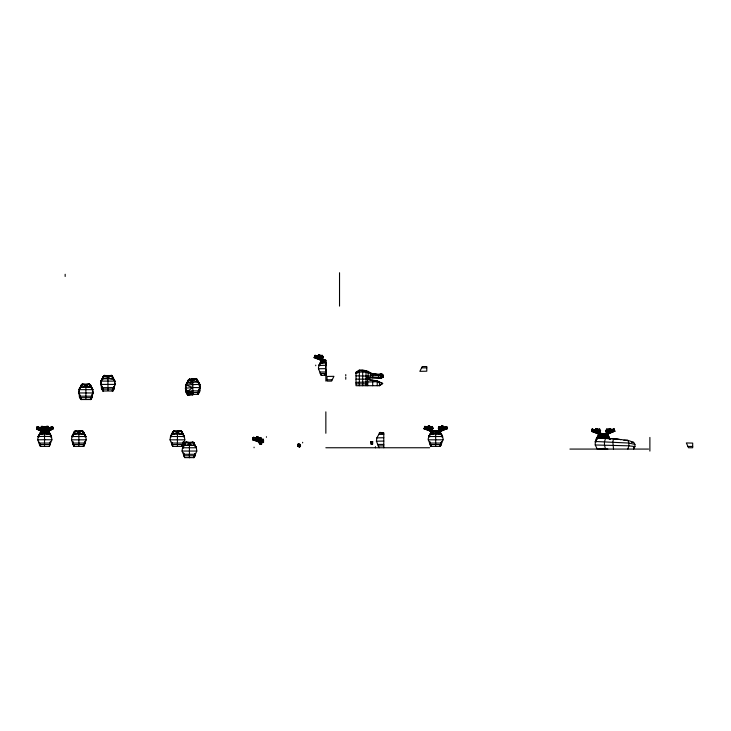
<?xml version="1.0" encoding="UTF-8"?>
<svg xmlns="http://www.w3.org/2000/svg" width="731" height="731" viewBox="0 0 731 731"><rect width="100%" height="100%" fill="white"/><g stroke="black" fill="none" stroke-linecap="round" stroke-linejoin="round"><path stroke-width="1.1" d="M107.987 390.546L107.914 375.953L111.377 375.368L114.831 381.116L115.288 384.415L112.574 390.984L114.338 386.169L113.844 387.275L114.42 386.9L114.411 388.472L112.885 390.984L102.934 390.984L101.408 388.472L101.609 385.447L103.61 390.984M192.801 394.813L192.82 393.653L192.82 394.813L187.511 394.813L185.902 392.3L185.436 388.243L185.893 384.945L188.644 379.791L194.547 379.179M319.913 365.738L318.935 365.445L320.882 363.097C321.201 359.488 317.766 367.656 318.478 368.753L321.192 375.314L326.072 375.314L325.971 373.431M90.562 399.528L92.325 394.713L92.398 397.015L90.872 399.528L80.922 399.528L79.396 397.015L79.469 394.713L81.232 399.528L78.519 392.958L78.975 389.65L81.726 384.497L89.319 384.077L90.489 384.853L92.819 389.65L93.276 392.958L90.562 399.528L90.745 399.089M324.198 374.564L326.035 375.314L325.852 368.643L318.478 368.753M380.933 373.642L382.706 374.373L383.19 375.57C374.327 377.616 368.095 368.808 359.35 370.096L356.006 373.486C364.449 368.927 372.792 376.547 380.933 373.642L380.915 378.046L370.434 377.516L366.021 379.033L367.711 379.764M325.779 367.556L325.852 362.631L325.816 365.317L318.935 365.445L321.265 360.639M326.072 375.314L326.026 369.365L326.035 374.875M447.299 428.576L441.625 430.833L447.299 428.576L446.385 426.465M614.798 431.171L609.124 433.428L614.798 431.171L613.885 428.795L611.061 429.791M613.994 429.198L614.433 429.773C614.314 427.69 612.843 430.495 610.111 430.385M325.989 373.532L325.971 370.087M325.889 363.545L325.816 365.317L325.852 363.243M383.19 375.57L383.135 377.196L380.915 378.046L370.434 377.826L366.021 379.142L356.006 379.142M192.189 394.813L192.865 393.15M43.705 430.267L42.919 431.244L42.425 430.979L48.447 427.937L46.574 427.982L46.903 428.85L46.711 428.421M183.892 454.289L183.609 452.809M429.846 441.579L431.509 446.394L430.733 444.887M326.072 370.818L326.035 375.314L325.999 372.006M252.972 439.404L253.392 437.138L257.239 438.49M314.641 357.368L315.134 355.129L314.239 357.761L319.895 359.762L320.443 358.784M315.034 355.531L317.967 356.125M372.7 377.772L372.682 373.943L378.557 374.537L378.557 378.274M424.492 428.01L424.053 428.841L429.718 430.833L430.257 429.865L424.601 427.863L424.053 428.841L424.958 426.2L424.464 428.439L430.047 430.413M424.848 426.612L427.781 427.206M591.955 431.034L592.448 428.795L591.553 431.436L597.218 433.428L597.757 432.45M592.348 429.198L595.281 429.791M50.466 436.818L51.444 436.517L48.694 431.363L51.444 436.517L51.901 439.824L49.178 446.394L40.424 446.394L37.701 439.824L38.158 436.517L41.658 430.943M72.926 436.818L71.94 436.517L75.403 430.778C77.897 432.368 81.04 429.846 83.042 431.363L85.792 436.517L86.249 439.824L83.526 446.394L84.632 444.539L73.109 444.539L71.492 439.824L71.94 436.517L74.699 431.363L81.433 431.052M171.483 436.818L170.506 436.517L173.96 430.778C176.463 432.368 179.598 429.846 181.599 431.363L184.358 436.517L184.806 439.824L183.189 444.539L182.092 446.394L172.772 446.394L170.049 439.824L170.506 436.517L173.256 431.363L180 431.052M199.737 387.923L198.339 390.875L200.193 387.64L199.746 384.342L196.283 378.594L189.347 379.197L185.893 384.945L188.644 379.791L196.237 378.759L199.746 384.342L200.193 387.64L197.48 394.21L199.737 389.395M195.369 454.289L194.099 457.624L184.769 457.624L182.056 451.054L182.512 447.756L186.012 442.173L193.605 442.602L196.356 447.756L196.813 451.054L195.369 454.289L183.499 454.289M441.615 436.818L442.593 436.517L440.647 434.177C440.327 430.568 443.763 438.737 443.05 439.824L440.336 446.394L431.007 446.394L428.293 439.824C427.58 438.737 431.016 430.568 430.696 434.177L428.75 436.517L429.727 436.818M44.518 436.38L51.444 436.517L49.498 434.177L40.104 434.177L40.488 431.719C42.206 430.723 39.045 436.233 38.158 436.517L39.136 436.818M112.83 377.635L114.831 381.408L112.501 376.31L111.331 375.533L104.487 375.533L103.318 376.31L102.934 378.768L100.988 381.116L100.531 384.415L103.245 390.984L101.399 386.9L102.404 387.275M200.193 387.64L192.82 387.54L185.893 384.945L187.84 382.596L189.347 379.197L197.79 381.993L199.746 384.342L185.893 384.945L187.73 381.463M114.931 383.556L114.484 383.044L115.288 384.415L100.531 384.415L100.988 381.116L103.738 375.953L104.442 375.368L107.914 375.953M379.115 447.756L376.401 441.186L376.858 437.878L380.029 432.386L383.784 433.081L383.784 447.756M595.792 442.419C595.08 441.323 598.515 433.154 598.196 436.763L596.249 439.112L597.227 439.404M199.737 388.673L199.737 391.697L198.128 394.21L188.159 394.813L185.436 388.243L185.893 386.937M91.832 395.809L92.197 393.991M84.695 441.579L85.116 443.032L83.645 446.394L74.096 446.394L72.625 443.032L73.045 441.579M261.25 439.029L261.451 439.468L260.885 437.485L259.341 437.65L258.418 440.19L259.121 441.597L260.665 441.433L261.46 439.441L260.455 439.861L259.66 441.853M260.665 441.433L261.588 438.892L259.916 439.596L259.121 441.597M323.257 356.856L321.585 357.56L320.799 359.561L322.334 359.396L323.257 356.856L322.024 355.165L321.01 355.613L320.087 358.153M321.338 359.826L323.248 356.883L322.334 359.396M432.944 428.476L431.409 428.64L430.824 426.694L432.377 426.502L432.935 428.503L432.743 428.074M430.431 430.769L432.286 429.929M600.571 430.522L598.899 431.235L598.113 433.227L599.648 433.063L600.571 430.522L599.338 428.832L598.323 429.289L597.401 431.829M600.562 430.55L599.648 433.063M80.977 386.178L82.429 383.912L85.902 384.497L89.365 383.912L92.819 389.65L78.975 389.65L80.977 386.178L81.461 386.471M71.94 436.517L74.279 431.719C75.997 430.723 72.826 436.233 71.94 436.517L85.792 436.517L83.462 431.719L82.338 430.778L78.866 433.008L73.895 434.177L73.776 433.044M170.506 436.517L172.845 431.719C174.554 430.723 171.392 436.233 170.506 436.517L184.358 436.517L182.019 431.719L180.895 430.778L177.432 433.008L172.452 434.177L172.342 433.044M182.512 447.756L184.459 445.407L185.427 442.593L182.512 447.756L196.356 447.756L192.902 442.008L189.439 442.593L185.966 442.008L184.842 442.949L182.512 447.756L183.49 448.048M253.136 437.586L252.57 439.797L258.226 441.789L258.774 440.82M257.842 440.491L253.109 438.828L252.57 439.797L252.999 438.965M316.697 356.216L314.805 355.549L314.239 357.761L314.668 356.929M594.952 430.221L592.119 429.225L591.553 431.436L591.982 430.605M89.319 384.077L85.902 386.142L80.922 387.311L78.975 389.65L81.89 384.497L80.922 387.311L90.872 387.311L92.819 389.65L90.068 384.497L90.872 387.311L85.902 386.142L82.429 383.912L80.922 387.311L80.812 386.178M187.894 381.463L188.232 382.13L188.232 380.138L189.146 379.7L192.82 379.179L189.393 379.791L189.347 379.197L187.84 382.596L197.79 381.993L197.407 379.535L196.237 379.179C195.241 378.283 190.362 382.971 187.84 382.596L188.808 379.782L192.82 379.179L192.82 394.21L188.223 394.813L187.054 392.958L192.82 390.875L198.75 390.875M192.856 442.602C191.924 441.752 187.063 446.275 184.459 445.407L184.349 444.274M187.703 392.958L187.054 392.958L198.576 392.355L197.425 394.21L197.927 392.355M194.766 455.367L195.296 453.54L194.802 453.914M256.946 437.248L256.398 438.947L257.86 438.554L258.29 437.248L256.572 437.202L256.179 438.554L260.181 444.457L261.643 444.064L261.817 442.319M256.544 438.6L257.056 436.855L258.061 436.855L259.313 438.673M318.25 355.165L318.076 356.911L319.529 356.518L323.312 362.028L322.864 362.421L321.859 362.421L317.857 356.518L319.566 356.564L319.739 354.818L318.615 355.211M318.076 356.911L318.579 355.165M318.725 354.818L318.186 356.518M323.312 362.028L323.705 360.675L322.234 358.464M428.064 426.246L427.891 427.991L429.344 427.598L429.773 426.283L428.092 426.283L429.773 426.283M427.891 427.991L428.43 426.283M433.127 433.108L429.344 427.598L427.672 427.598L431.674 433.501L433.127 433.108L433.3 431.363M595.564 428.832L595.39 430.577L596.843 430.184L600.626 435.703L600.178 436.096L596.395 430.577L597.053 428.485L595.564 428.832L597.273 428.878L598.525 430.705M595.39 430.577L596.039 428.485M627.856 449.072L628.843 445.828L628.843 443.041L627.856 440.345L613.528 438.774L597.254 438.116L595.244 441.487L595.244 444.987L597.254 449.072M325.852 363.097L320.882 363.097L321.53 361.224M439.998 432.295L440.647 434.177L430.696 434.177L431.345 432.295M598.844 434.89L598.196 436.763L608.146 436.763L610.093 439.112L608.256 435.639L608.146 436.763L603.166 435.594L598.196 436.763L600.955 433.364L605.771 433.949M41.137 432.012L41.411 431.281L40.488 431.719M81.954 385.146L82.228 384.415L81.305 384.853L82.228 384.415M77.952 431.61L74.279 431.719L75.202 431.281C77.011 430.742 80.821 434.89 83.846 434.177L85.792 436.517L84.814 436.818M176.509 431.61L172.845 431.719L173.759 431.281C175.577 430.742 179.387 434.89 182.403 434.177L184.358 436.517L183.371 436.818M181.763 445.956L181.599 446.394L182.759 444.137M193.77 457.186L193.596 457.624L194.373 456.117M440.007 445.956L439.834 446.394L441.497 441.579M83.297 445.956L83.124 446.394L84.851 442.301L84.239 442.675M197.407 394.21L198.869 390.5L199.737 390.126L197.799 394.21L199.737 390.126M424.62 426.63L424.409 427.178L424.958 426.465M260.885 437.485L259.213 438.198L260.455 439.861L259.341 437.65M322.554 355.458L320.882 356.161L322.124 357.825L321.01 355.613M430.614 430.632L431.409 428.64L433.072 427.937L432.158 430.477M431.153 430.897L431.948 428.905L430.824 426.694M599.868 429.124L598.196 429.837L599.438 431.5L600.242 430.669M598.652 433.492L599.438 431.5L598.323 429.289M194.026 456.601L195.296 453.54L194.976 454.289M112.693 389.824L112.208 390.984L113.433 388.198M50.064 443.059L50.348 441.579M182.969 443.059L183.262 441.579M441.213 443.059L441.533 442.301L441.04 442.675M84.531 443.059L84.851 442.301M83.645 446.394L85.116 443.032M90.196 399.528L91.421 396.741M332.203 379.8L331.618 381.116L327.031 381.116L327.031 376.456L333.948 376.319L332.203 379.8L327.031 379.8M421.613 367.867L422.189 366.542L426.785 366.542L426.785 371.202L419.859 371.339L421.613 367.867L426.785 367.867M41.402 431.18L36.55 428.923L37.838 428.238L42.38 430.203L41.402 431.18L36.797 429.188L36.55 427.525L37.537 426.548M36.797 426.977L36.797 429.188L37.838 428.238L37.784 426.813L36.55 427.525M321.932 358.437L322.17 357.888M297.627 444.704L298.613 443.726L300.496 444.704L300.496 446.102L299.509 447.07L297.627 446.102L297.627 444.704L298.86 443.991L300.496 444.704M112.574 390.984L114.42 386.9M91.183 398.121L92.408 395.434M90.872 399.528L92.408 396.165M112.885 390.984L114.42 387.622M197.48 394.21L199.207 390.5M79.478 390.948L78.519 392.958L93.276 392.958L92.325 390.948M198.128 394.21L199.737 390.847M45.084 436.38L38.158 436.517L41.073 431.363M100.988 381.116L103.903 375.953L102.934 378.768L112.885 378.768L114.831 381.116L100.988 381.116L102.824 377.635M607.827 449.072L598.506 448.989M100.988 381.408L103.318 376.611C105.767 373.185 109.129 380.294 112.885 378.768L112.748 377.635L114.831 381.116M440.912 430.769L439.194 430.477L438.399 428.476L439.934 428.64L440.519 426.694L438.965 426.502L438.609 428.101M440.519 426.694L439.395 428.905L440.19 430.897M605.771 430.522L607.434 431.235L608.229 433.227L606.684 433.063L605.771 430.522L607.004 428.832L608.018 429.289L608.932 431.829M605.908 431.098L605.78 430.55L607.689 433.492M607.095 432.103L608.018 429.289M623.927 440.345L627.856 440.345L633.649 442.356L634.937 444.421L634.937 446.568L633.649 449.072L633.649 447.409M100.668 383.702L101.335 383.044L100.887 383.556M437.814 431.756L441.789 425.899L443.251 426.283L443.671 427.598L439.669 433.501L438.216 433.108L438.043 431.363M438.216 433.108L441.999 427.598L443.671 427.598L441.963 427.644L441.789 425.899L442.447 427.991L438.664 433.501M610.778 428.832L611.171 430.184L609.462 430.23L609.069 428.878L610.778 428.832L609.288 428.485L609.946 430.577L606.163 436.096L605.542 433.958M609.069 428.878L605.314 434.342M605.716 435.703L609.499 430.184L611.171 430.184L607.169 436.096M442.593 436.517L440.51 433.044L442.593 436.517L428.75 436.517L430.751 433.044M43.028 429.079L43.028 433.456L41.53 433.849L41.155 426.584L43.028 426.63L43.028 427.982L41.155 427.937L41.53 428.329L42.654 428.329L43.887 426.584L46.382 428.11L43.933 426.612L43.705 427.014L43.887 426.584M42.891 428.421L42.7 428.85L42.681 428.302M43.431 429.252L44.701 427.041L43.915 428.987L42.663 428.823L46.683 431.244L47.524 431.116M38.158 436.517L40.242 433.044L40.644 433.337M318.935 365.445L321.019 361.964M428.75 436.517L430.833 433.044M49.132 446.394L50.284 444.539L39.319 444.539L40.424 446.394M90.507 399.528L91.658 397.673L80.136 397.673L81.287 399.528M112.519 390.984L113.671 389.13L102.148 389.13L103.299 390.984L101.399 386.9M182.037 446.394L183.189 444.539L171.666 444.539L172.772 446.394M194.044 457.624L195.195 455.769L183.673 455.769L184.769 457.624M440.281 446.394L441.433 444.539L429.91 444.539L431.007 446.394M441.551 427.717L442.794 425.899L443.452 427.991M443.251 426.283L441.57 426.283M610.412 428.878L610.952 430.577M610.842 430.184L610.294 428.485M378.557 375.707L368.132 376.127L366.021 379.142L377.233 380.897L382.706 383.446L379.371 385.712L356.006 385.712L356.006 372.326L359.35 370.096L359.35 385.712M314.595 356.098L315.143 355.394M314.229 357.496L314.778 356.792L319.511 358.455M591.909 429.773L592.457 429.06M45.084 431.719L42.864 430.778L45.084 433.008L40.104 434.177L41.484 432.478M322.709 359.661L323.641 359.698L325.852 361.927L320.882 363.097L323.641 359.698L325.852 360.282L325.852 381.079M433.958 431.153L437.887 430.778L440.647 434.177L435.676 433.008L430.696 434.177L433.456 430.778L437.385 431.153M102.989 377.635L103.318 378.302L103.318 376.31L106.077 376.09M185.802 387.384L186.241 386.873M262.155 439.258L261.78 442.145L263.279 442.547L263.279 439.258L262.155 439.258L262.155 440.747M263.653 441.058L261.78 441.058M47.223 430.203L48.2 431.18L53.052 428.923L53.052 427.525L52.065 426.548L47.469 428.54M47.177 430.979L42.636 428.275L43.028 427.937M48.447 430.915L48.447 433.456L46.948 433.849L46.948 426.237L48.447 426.63L48.447 429.919M433.245 431.71L433.245 433.849L431.747 433.456L431.747 432.094M438.097 431.71L438.097 433.849L439.596 433.456L439.596 432.094M605.597 434.296L605.597 436.434M49.498 434.177L46.738 430.778L44.518 433.008L49.498 434.177L48.529 431.363L49.498 434.177L46.574 433.456M257.056 436.855L256.572 437.202M356.006 373.486L359.35 370.681L368.132 371.33L368.132 378.43M49.891 442.675L50.375 442.301M356.006 382.368L379.371 381.619L379.48 385.639M379.371 385.712L382.706 383.446L374.51 380.778M185.902 389.276L187.3 391.478L192.82 387.54L185.436 388.243M90.342 386.471L90.818 386.178M193.879 444.567L194.355 444.274M607.616 435.932L607.763 434.315M42.919 431.244L46.939 428.823L46.172 429.252L44.902 427.041L46.199 426.849L46.967 428.275M299.509 444.859L300.249 444.439M46.199 426.849L44.874 427.589L46.172 429.252M185.902 390.729L187.84 394.813L185.902 390.729L188.159 394.813L192.82 392.355M356.006 372.326L359.35 370.681M606.894 431.5L608.146 429.837L606.474 429.124M607.827 436.891L598.753 436.891L597.254 438.116L605.314 438.116L607.827 436.891L608.969 438.764M185.491 443.251L184.842 442.949L185.765 442.511C187.584 441.981 191.394 446.129 194.409 445.407L196.356 447.756L193.605 442.602L194.409 445.407L184.459 445.407L185.966 442.008L186.012 442.602M599.703 433.949L600.955 433.364L603.166 435.594L605.387 433.364L606.319 433.328M48.456 432.012L49.105 431.719L48.191 431.281M83.462 431.719L82.539 431.281L83.462 431.719L82.813 432.012L82.292 430.943M193.377 443.251L194.026 442.949L192.856 442.173M48.136 428.403L52.129 426.922M50.046 428.174L52.806 426.977L52.806 429.188L48.2 431.18M48.127 429.81L51.819 428.211L53.052 428.923L52.065 428.759L47.469 430.751M52.002 428.384L52.065 428.759M430.696 427.242L432.377 426.502M177.432 446.321L177.432 431.363M602.993 448.989L603.285 448.368M314.668 355.504L317.976 356.39M252.999 437.54L257.248 438.755M424.483 426.584L427.79 427.461M591.982 429.17L596.231 430.385M443.562 427.206L446.495 426.612M443.553 427.461L446.86 426.584M446.851 428.01L441.085 429.865L441.296 430.413L446.961 428.412L447.29 428.841L446.723 426.63M611.39 430.221L614.214 429.225L614.789 431.436L614.351 430.605M609.517 432.122L614.241 430.458L614.378 431.034M608.585 432.45L608.795 432.999L614.46 431.007M380.915 378.046L383.135 377.196L382.706 376.693M370.791 441.606L372.673 441.606L372.673 444.119L371.165 444.238L370.791 441.606L372.673 441.606M372.298 442.145L371.165 442.145M188.232 380.44L189.146 380.138L188.232 380.138M44.518 446.394L44.518 431.363L46.738 430.778M320.882 363.097L323.806 362.375L321.932 362.375M40.104 434.177L43.028 433.456M430.696 434.177L433.62 433.456M189.347 379.197L189.347 379.782L192.82 379.179M323.641 359.698L322.435 359.862L325.852 360.292L324.125 360.282M432.249 430.943L433.456 430.778L435.676 433.008L437.887 430.778L438.819 430.733M190.983 379.782L192.82 379.535L189.146 379.7M192.82 393.771L188.205 394.813L186.423 391.103M44.518 431.363L46.227 431.153M109.741 376.09L111.578 375.871L112.501 376.611L111.377 375.368L107.914 377.598L102.934 378.768L104.442 375.368L104.487 375.953M87.738 384.634L84.065 384.634M79.789 431.61L81.625 431.391M178.346 431.61L180.182 431.391M186.88 391.478L192.82 390.875M190.252 379.727L192.82 379.535M372.7 374.985C373.596 372.271 379.992 376.328 382.706 374.373L382.706 377.534L381.92 376.73M376.858 437.878L383.784 437.741M37.701 439.824L45.084 439.715M71.492 439.824L86.249 439.824M170.049 439.824L184.806 439.824M428.293 439.824L443.05 439.824M376.401 441.186L383.784 441.076M182.056 451.054L196.813 451.054M318.277 355.211L319.959 355.211L323.705 360.675M322.481 360.282L323.486 360.282M322.307 360.63L323.806 361.023M324.016 360.639L325.852 360.639L324.016 360.42M323.924 361.964L325.852 361.964M319.922 371.978L326.072 371.978M368.132 372.362L369.53 372.362M325.852 373.468L320.096 373.468L321.247 375.314M356.006 375.835L368.132 376.127M103.738 375.953L112.081 375.953L113.003 377.635M103.318 376.31L104.241 375.871M197.407 381.527L197.407 379.535L196.493 379.535L196.237 378.759M199.746 384.342L197.909 380.86M356.006 383.857L367.711 383.857M81.726 384.497L82.475 384.077M83.297 384.497L88.497 384.497M90.068 384.497L89.319 384.497L89.365 383.912L90.872 387.311L90.991 386.178M84.065 384.853L87.738 384.853M101.974 387.649L113.844 387.649M79.962 396.193L91.832 396.193M41.53 426.584L43.028 426.63M48.072 426.584L46.574 426.63M40.909 431.363L41.658 431.363M42.48 431.363L46.802 431.363M74.699 431.363L81.47 431.363M83.042 431.363L82.292 431.363L82.338 430.778L83.846 434.177L73.895 434.177L75.403 430.778L75.448 431.363M173.256 431.363L180.027 431.363M180.849 431.363L181.599 431.363M48.191 431.719L49.105 431.719M74.279 431.719L75.202 431.281M172.845 431.719L173.759 431.281M49.607 433.044L51.444 436.517M83.955 433.044L82.877 431.363L83.846 434.177L83.709 433.044L85.792 436.517M182.522 433.044L181.434 431.363L182.403 434.177L172.452 434.177L173.96 430.778L174.005 431.363M379.188 433.081L383.784 433.081M378.603 434.406L383.784 434.406M601.238 435.639L606.072 435.639M620.637 439.669L616.242 438.774L605.524 438.481L604.473 441.743L604.473 445.124L605.524 449.072M616.242 438.774L613.528 438.774L612.852 441.944L613.528 449.072M262.42 441.003L262.959 441.003M261.78 442.145L263.653 442.145M631.575 442.356L633.649 442.356M185.263 442.602L193.605 442.602M39.145 443.059L50.457 443.059M72.936 443.059L84.805 443.059M171.493 443.059L183.362 443.059M184.842 442.949L185.765 442.949M193.103 442.949L194.026 442.949M429.737 443.059L441.606 443.059M194.528 444.274L194.409 445.407L192.902 442.008L192.902 442.593M377.845 444.411L383.784 444.411M378.018 445.901L383.784 445.901M687.953 446.431L688.483 447.756L692.696 447.756L692.696 443.096L686.336 442.949L687.953 446.431L692.696 446.431M325.852 447.756L429.645 447.756M569.915 449.072L648.598 449.072M595.244 444.987L628.843 445.828L634.937 446.568M44.518 439.715L51.901 439.824M112.081 375.953L112.885 378.768L111.377 375.368L111.331 375.953M196.986 379.179L197.79 381.993L196.283 378.594L196.283 379.179M595.244 441.487L628.843 443.041L634.937 444.421M600.023 433.328L603.166 433.958L606.593 433.538L603.166 433.949L603.166 436.763M432.524 430.733L433.456 430.778L432.204 431.363L439.093 430.943M605.314 438.116L609.718 438.481M42.325 431.391L44.162 431.61M42.517 431.052L45.084 431.363M369.703 380.047L372.7 380.485M199.389 386.27L199.024 384.908M437.723 433.456L440.647 434.177M372.682 373.943L375.414 374.765M187.84 382.596L192.82 384.195M596.825 432.122L592.092 430.458L591.543 431.171L597.218 433.428M591.882 431.007L597.547 432.999M314.568 357.34L320.233 359.332M315.18 357.834L319.895 359.762M424.044 428.576L429.718 430.833M252.899 439.377L258.555 441.369M252.56 439.532L258.226 441.533L260.181 444.457M378.557 374.839L380.915 375.697M191.147 393.598L192.82 394.21L192.801 393.205M438.975 426.529L440.647 427.242M300.496 446.102L298.86 445.389L297.627 446.102L299.509 447.07M300.249 446.65L298.613 445.937L297.873 446.367L297.873 444.156M37.473 426.922L41.219 428.147M41.466 428.403L37.473 426.52M37.601 428.786L42.133 430.751M606.639 433.949L605.387 433.364L608.146 436.763L607.498 434.89M197.407 379.535L196.493 379.097L199.746 384.634M89.566 384.415L90.489 384.853L89.566 384.415L89.84 385.146M370.434 374.354L372.7 375.515M381.81 375.213L382.706 375.697M43.449 426.877L47.168 429.079M42.636 428.275L43.915 428.987M46.683 431.244L45.898 430.267M53.052 427.525L51.819 426.813L51.819 428.211M74.178 445.371L72.881 442.301L73.502 442.675M320.936 361.964L321.412 362.265M172.507 433.044L172.991 433.337M73.95 433.044L74.425 433.337M430.303 442.675L429.81 442.301L430.13 443.059M183.572 453.54L184.066 453.914M180.849 430.943L181.37 432.012L182.019 431.719L181.105 431.719M72.625 443.032L74.096 446.394M599.548 432.131L601.019 434.342L599.776 432.524M599.173 436.096L595.171 430.184L596.88 430.23L597.053 428.485M433.529 431.756L429.554 425.899L428.896 427.991L432.679 433.501M429.791 427.717L428.549 425.899L428 427.598M320.991 356.637L319.739 354.818L319.081 356.911L322.864 362.421M260.565 440.501L262.036 442.712M261.643 444.064L257.86 438.554L256.179 438.554L257.714 440.784M261.195 444.457L257.413 438.947L258.29 437.248M608.009 435.639L610.093 439.112L608.091 435.639M184.358 436.517L182.266 433.044L182.403 434.177L180.895 430.778L180.895 431.363M320.918 373.806L321.686 375.314L321.521 374.875M185.902 389.998L188.159 394.813M185.902 391.45L187.511 394.813M186.368 389.513L187.629 392.181M101.399 387.622L102.934 390.984L102.587 388.801M79.387 395.434L81.232 399.528M79.387 396.165L80.922 399.528M101.481 386.169L102.742 388.974M80.373 396.741L81.598 399.528L81.114 398.358M72.881 442.301L73.21 443.059M172.096 444.137L171.575 442.301L171.886 443.059M39.748 444.137L39.227 442.301L40.744 445.956M171.575 442.301L172.845 445.371M39.227 442.301L40.488 445.371M440.729 430.632L439.934 428.64L438.271 427.937L439.194 430.477M606.556 432.514L606.684 433.063M79.597 393.991L79.962 395.809M325.688 363.983L325.852 365.171M192.801 393.525L192.82 394.21M366.021 383.857L366.048 385.712L366.021 370.59M649.886 437.43L649.886 451.091M603.048 448.368L603.048 448.989M435.676 431.363L435.676 446.394M377.233 380.897L377.233 385.712M375.442 446.678L375.442 447.811M372.7 380.166L372.7 385.712M372.298 441.487L372.298 444.238M371.165 442.027L371.165 444.238M370.434 373.029L370.434 377.826M367.711 379.426L367.711 385.712M362.686 370.261L362.686 385.712M345.763 374.574L345.763 375.898M345.763 377.242L345.763 379.234M339.531 272.736L339.531 306.115M325.852 411.855L325.852 433.264M315.737 365.135L315.737 365.719M302.661 442.319L302.661 442.904M298.613 444.128L298.613 445.535M266.422 436.709L266.422 437.293M263.279 439.258L263.279 442.547M262.155 441.469L262.155 442.547M254.068 447.171L254.068 447.756M189.557 457.012L189.557 457.624M189.439 442.593L189.439 457.624M189.311 457.012L189.311 457.624M85.902 384.497L85.902 399.528M78.866 431.363L78.866 446.394M65.16 274.262L65.16 276.473M51.06 436.553L51.06 437.138M48.072 426.237L48.072 433.849M46.948 426.237L46.948 433.849M42.654 426.237L42.654 433.849M41.53 426.237L41.53 433.849M38.542 436.553L38.542 437.138M598.25 435.639L596.249 439.112L598.333 435.639M262.155 440.336L261.78 440.747L263.653 440.747L262.155 440.336M74.26 446.394L73.109 444.539L74.206 446.394"/></g></svg>
